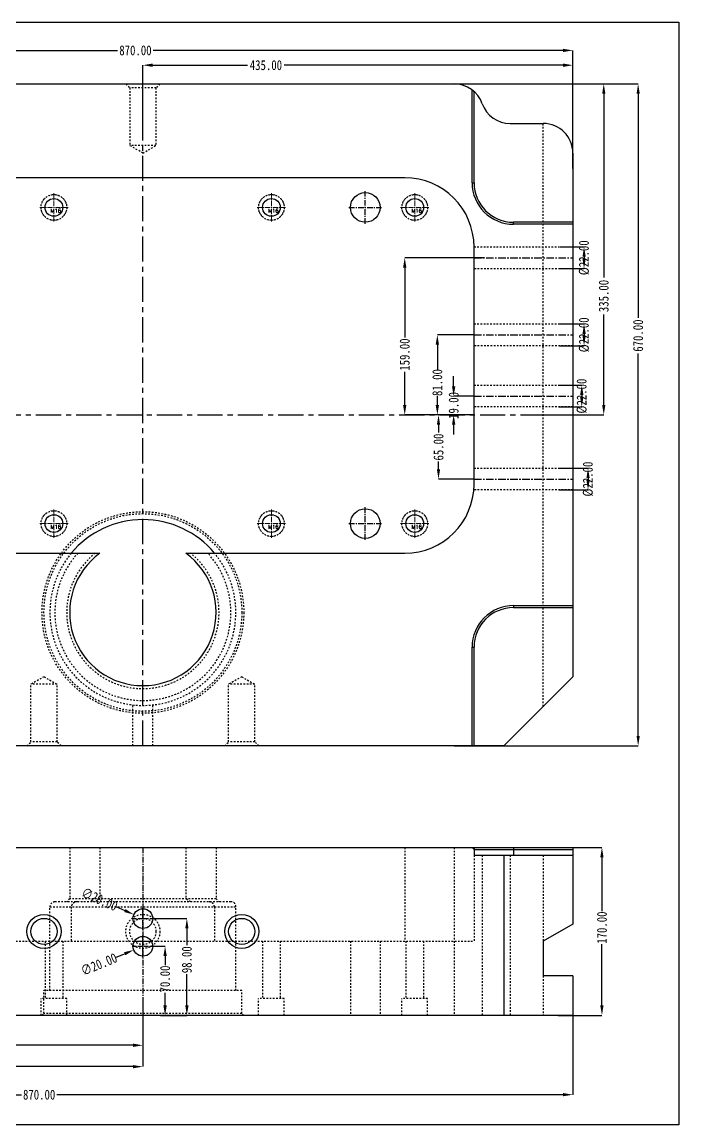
# Model space of a CAD drawing. Header units: millimetres. Extents: x -946 to 3963, y -10008 to 1396.
# Drawn here: x 1748 to 2413, y -5948 to -4831 of the extents above; entities that cross this region are included whole.
import ezdxf

# ---------------------------------------------------------------- set-up
doc = ezdxf.new("R2010")
doc.units = ezdxf.units.MM
doc.header["$LTSCALE"] = 16.335
doc.header["$PDMODE"] = 3
doc.header["$PDSIZE"] = 0.3125
doc.linetypes.add('CENTER', pattern=[0.6, 0.375, -0.075, 0.075, -0.075])
doc.linetypes.add('HIDDEN', pattern=[0.2, 0.1, -0.1])
doc.layers.get('0').update_dxf_attribs({"linetype": 'CONTINUOUS'})
doc.layers.get('Defpoints').update_dxf_attribs({"linetype": 'CONTINUOUS'})
doc.layers.add('DEFAULT_2', color=8, linetype='HIDDEN')
doc.layers.add('screw', color=33, linetype='CONTINUOUS', lineweight=13)
doc.styles.get("Standard").update_dxf_attribs({"font": 'txt', "width": 0.8})
doc.styles.add('TXT', font='txt.shx', dxfattribs={"bigfont": 'gbcbig.shx'})
doc.dimstyles.new('11', dxfattribs={"dimtxt": 10, "dimasz": 10, "dimexe": 0, "dimexo": 0, "dimgap": 0, "dimtad": 0, "dimzin": 0, "dimdsep": 46, "dimtxsty": 'Standard', "dimcen": 0, "dimclrd": 4, "dimclre": 4, "dimclrt": 6, "dimazin": 0, "dimtfac": 1, "dimtofl": 0, "dimtmove": 0, "dimatfit": 3, "dimfxl": 0, "dimtolj": 1, "dimtzin": 0, "dimarcsym": 0})

# ---------------------------------------------------------------- blocks, each defined once
blk = doc.blocks.new('*D379')
at = {"color": 4, "lineweight": -2}
for p, q in [((1881.6, -5766.8), (1893.1, -5766.8)), ((1893.1, -5776.8), (1893.1, -5786)), ((1893.1, -5826.8), (1893.1, -5814)), ((1888.3, -5836.8), (1893.1, -5836.8))]:
    blk.add_line(p, q, dxfattribs=at)
at = {"color": 4}
for points in [[(1891.4, -5776.8), (1894.8, -5776.8), (1893.1, -5766.8)], [(1891.4, -5826.8), (1894.8, -5826.8), (1893.1, -5836.8)]]:
    blk.add_solid(points, dxfattribs=at)
at = {"layer": 'Defpoints', "color": 0}
for p in [(1881.6, -5766.8), (1888.3, -5836.8), (1893.1, -5836.8)]:
    blk.add_point(p, dxfattribs=at)
at = {"color": 6, "insert": (1893.1, -5800), "char_height": 10, "attachment_point": 5, "rotation": 90}
blk.add_mtext('\\A1;70.00', dxfattribs=at)
blk = doc.blocks.new('*D380')
at = {"color": 4, "lineweight": -2}
for p, q in [((1881.6, -5738.8), (1915.1, -5738.8)), ((1915.1, -5748.8), (1915.1, -5765.8)), ((1915.1, -5826.8), (1915.1, -5795.2)), ((1893.1, -5836.8), (1915.1, -5836.8))]:
    blk.add_line(p, q, dxfattribs=at)
at = {"color": 4}
for points in [[(1913.5, -5748.8), (1916.8, -5748.8), (1915.1, -5738.8)], [(1913.5, -5826.8), (1916.8, -5826.8), (1915.1, -5836.8)]]:
    blk.add_solid(points, dxfattribs=at)
at = {"layer": 'Defpoints', "color": 0}
for p in [(1881.6, -5738.8), (1893.1, -5836.8), (1915.1, -5836.8)]:
    blk.add_point(p, dxfattribs=at)
at = {"color": 6, "insert": (1915.1, -5780.5), "char_height": 10, "attachment_point": 5, "rotation": 90}
blk.add_mtext('\\A1;98.00', dxfattribs=at)
blk = doc.blocks.new('*D381')
at = {"color": 4, "lineweight": -2}
for p, q in [((1870.6, -5824.8), (1870.6, -5867.1)), ((1568.6, -5836.8), (1568.6, -5867.1)), ((1578.6, -5867.1), (1700.8, -5867.1)), ((1860.6, -5867.1), (1736.8, -5867.1))]:
    blk.add_line(p, q, dxfattribs=at)
at = {"color": 4}
for points in [[(1578.6, -5865.4), (1578.6, -5868.8), (1568.6, -5867.1)], [(1860.6, -5865.4), (1860.6, -5868.8), (1870.6, -5867.1)]]:
    blk.add_solid(points, dxfattribs=at)
at = {"layer": 'Defpoints', "color": 0}
for p in [(1870.6, -5824.8), (1568.6, -5836.8), (1870.6, -5867.1)]:
    blk.add_point(p, dxfattribs=at)
at = {"color": 6, "insert": (1718.8, -5867.1), "char_height": 10, "attachment_point": 5}
blk.add_mtext('\\A1;302.00', dxfattribs=at)
blk = doc.blocks.new('*D382')
at = {"color": 4, "lineweight": -2}
for start, end in [(116.9638, 131.5406), (162.9763, 171.0362)]:
    blk.add_arc((1568.6, -5836.8), 64, start, end, dxfattribs=at)
at = {"color": 4}
for points in [[(1539, -5778.3), (1540.3, -5781.4), (1548.9, -5776)], [(1507.1, -5827), (1503.8, -5826.7), (1504.6, -5836.8)]]:
    blk.add_solid(points, dxfattribs=at)
at = {"layer": 'Defpoints', "color": 0}
for p in [(1535.5, -5734.8), (1525.8, -5789.3), (1435.6, -5836.8), (1568.6, -5836.8), (2305.6, -5836.8)]:
    blk.add_point(p, dxfattribs=at)
at = {"color": 6, "insert": (1514.8, -5802.2), "char_height": 10, "attachment_point": 5, "rotation": 57.2585}
blk.add_mtext('\\A1;72.00°', dxfattribs=at)
blk = doc.blocks.new('*D384')
at = {"color": 4, "lineweight": -2}
for p, q in [((2297.6, -5666.8), (2335, -5666.8)), ((2335, -5676.8), (2335, -5731.3)), ((2335, -5826.8), (2335, -5764.6)), ((2290.7, -5836.8), (2335, -5836.8))]:
    blk.add_line(p, q, dxfattribs=at)
at = {"color": 4}
for points in [[(2333.3, -5676.8), (2336.6, -5676.8), (2335, -5666.8)], [(2333.3, -5826.8), (2336.6, -5826.8), (2335, -5836.8)]]:
    blk.add_solid(points, dxfattribs=at)
at = {"layer": 'Defpoints', "color": 0}
for p in [(2297.6, -5666.8), (2290.7, -5836.8), (2335, -5836.8)]:
    blk.add_point(p, dxfattribs=at)
at = {"color": 6, "insert": (2335, -5748), "char_height": 10, "attachment_point": 5, "rotation": 90}
blk.add_mtext('\\A1;170.00', dxfattribs=at)
blk = doc.blocks.new('screw_m16_i')
at = {"layer": 'screw', "color": 1, "linetype": 'CENTER', "ltscale": 0.808571}
for p, q in [((0, -14.3), (0, 14.3)), ((-14.3, 0), (14.3, 0))]:
    blk.add_line(p, q, dxfattribs=at)
at = {"layer": 'screw', "color": 8, "linetype": 'HIDDEN', "ltscale": 0.808571}
blk.add_circle((0, 0), 13, dxfattribs=at)
at = {"layer": 'screw'}
blk.add_circle((0, 0), 9, dxfattribs=at)
at = {"layer": 'screw', "color": 6, "style": 'TXT'}
blk.add_text('M16', height=3.9, dxfattribs=at).set_placement((-3.38, -5.2))
blk = doc.blocks.new('*D386')
at = {"color": 4, "lineweight": -2}
for p, q in [((2166.9, -4894), (2336.8, -4894)), ((2336.8, -4904), (2336.8, -5090.1)), ((2336.8, -5219), (2336.8, -5127.4)), ((2255.2, -5229), (2336.8, -5229))]:
    blk.add_line(p, q, dxfattribs=at)
at = {"color": 4}
for points in [[(2335.2, -4904), (2338.5, -4904), (2336.8, -4894)], [(2335.2, -5219), (2338.5, -5219), (2336.8, -5229)]]:
    blk.add_solid(points, dxfattribs=at)
at = {"layer": 'Defpoints', "color": 0}
for p in [(2166.9, -4894), (2255.2, -5229), (2336.8, -5229)]:
    blk.add_point(p, dxfattribs=at)
at = {"color": 6, "insert": (2336.8, -5108.7), "char_height": 10, "attachment_point": 5, "rotation": 90}
blk.add_mtext('\\A1;335.00', dxfattribs=at)
blk = doc.blocks.new('*D387')
at = {"color": 4, "lineweight": -2}
for p, q in [((2185.6, -4894), (2371.6, -4894)), ((2371.6, -4904), (2371.6, -5130.8)), ((2371.6, -5554), (2371.6, -5166.8)), ((2185.6, -5564), (2371.6, -5564))]:
    blk.add_line(p, q, dxfattribs=at)
at = {"color": 4}
for points in [[(2370, -4904), (2373.3, -4904), (2371.6, -4894)], [(2370, -5554), (2373.3, -5554), (2371.6, -5564)]]:
    blk.add_solid(points, dxfattribs=at)
at = {"layer": 'Defpoints', "color": 0}
for p in [(2185.6, -4894), (2185.6, -5564), (2371.6, -5564)]:
    blk.add_point(p, dxfattribs=at)
at = {"color": 6, "insert": (2371.6, -5148.8), "char_height": 10, "attachment_point": 5, "rotation": 90}
blk.add_mtext('\\A1;670.00', dxfattribs=at)
blk = doc.blocks.new('*D388')
at = {"color": 4, "lineweight": -2}
for p, q in [((1870.6, -4927.2), (1870.6, -4875.1)), ((1880.6, -4875.1), (1976.4, -4875.1)), ((2295.6, -4875.1), (2013.7, -4875.1)), ((2305.6, -4979.8), (2305.6, -4875.1))]:
    blk.add_line(p, q, dxfattribs=at)
at = {"color": 4}
for points in [[(1880.6, -4873.4), (1880.6, -4876.8), (1870.6, -4875.1)], [(2295.6, -4873.4), (2295.6, -4876.8), (2305.6, -4875.1)]]:
    blk.add_solid(points, dxfattribs=at)
at = {"layer": 'Defpoints', "color": 0}
for p in [(1870.6, -4875.1), (1870.6, -4927.2), (2305.6, -4979.8)]:
    blk.add_point(p, dxfattribs=at)
at = {"color": 6, "insert": (1995.1, -4875.1), "char_height": 10, "attachment_point": 5}
blk.add_mtext('\\A1;435.00', dxfattribs=at)
blk = doc.blocks.new('*D389')
at = {"color": 4, "lineweight": -2}
for p, q in [((1435.6, -4979.8), (1435.6, -4860.1)), ((1445.6, -4860.1), (1845.1, -4860.1)), ((2295.6, -4860.1), (1881.1, -4860.1)), ((2305.6, -4979.8), (2305.6, -4860.1))]:
    blk.add_line(p, q, dxfattribs=at)
at = {"color": 4}
for points in [[(1445.6, -4858.5), (1445.6, -4861.8), (1435.6, -4860.1)], [(2295.6, -4858.5), (2295.6, -4861.8), (2305.6, -4860.1)]]:
    blk.add_solid(points, dxfattribs=at)
at = {"layer": 'Defpoints', "color": 0}
for p in [(1435.6, -4860.1), (1435.6, -4979.8), (2305.6, -4979.8)]:
    blk.add_point(p, dxfattribs=at)
at = {"color": 6, "insert": (1863.1, -4860.1), "char_height": 10, "attachment_point": 5}
blk.add_mtext('\\A1;870.00', dxfattribs=at)
blk = doc.blocks.new('*D395')
at = {"color": 4, "lineweight": -2}
for p, q in [((2292, -5137), (2316.9, -5137)), ((2316.9, -5147), (2316.9, -5149)), ((2292, -5159), (2316.9, -5159))]:
    blk.add_line(p, q, dxfattribs=at)
at = {"color": 4}
for points in [[(2315.3, -5147), (2318.6, -5147), (2316.9, -5137)], [(2315.3, -5149), (2318.6, -5149), (2316.9, -5159)]]:
    blk.add_solid(points, dxfattribs=at)
at = {"layer": 'Defpoints', "color": 0}
for p in [(2292, -5137), (2292, -5159), (2316.9, -5159)]:
    blk.add_point(p, dxfattribs=at)
at = {"color": 6, "insert": (2316.9, -5148), "char_height": 10, "attachment_point": 5, "rotation": 90}
blk.add_mtext('\\A1;%%c22.00', dxfattribs=at)
blk = doc.blocks.new('*D396')
at = {"color": 4, "lineweight": -2}
for p, q in [((2291, -5199), (2314.6, -5199)), ((2314.6, -5209), (2314.6, -5211)), ((2291, -5221), (2314.6, -5221))]:
    blk.add_line(p, q, dxfattribs=at)
at = {"color": 4}
for points in [[(2312.9, -5209), (2316.3, -5209), (2314.6, -5199)], [(2312.9, -5211), (2316.3, -5211), (2314.6, -5221)]]:
    blk.add_solid(points, dxfattribs=at)
at = {"layer": 'Defpoints', "color": 0}
for p in [(2291, -5199), (2291, -5221), (2314.6, -5221)]:
    blk.add_point(p, dxfattribs=at)
at = {"color": 6, "insert": (2314.6, -5210), "char_height": 10, "attachment_point": 5, "rotation": 90}
blk.add_mtext('\\A1;%%c22.00', dxfattribs=at)
blk = doc.blocks.new('*D397')
at = {"color": 4, "lineweight": -2}
for p, q in [((2291.4, -5283), (2320.9, -5283)), ((2320.9, -5293), (2320.9, -5295)), ((2291.4, -5305), (2320.9, -5305))]:
    blk.add_line(p, q, dxfattribs=at)
at = {"color": 4}
for points in [[(2319.3, -5293), (2322.6, -5293), (2320.9, -5283)], [(2319.3, -5295), (2322.6, -5295), (2320.9, -5305)]]:
    blk.add_solid(points, dxfattribs=at)
at = {"layer": 'Defpoints', "color": 0}
for p in [(2291.4, -5283), (2291.4, -5305), (2320.9, -5305)]:
    blk.add_point(p, dxfattribs=at)
at = {"color": 6, "insert": (2320.9, -5294), "char_height": 10, "attachment_point": 5, "rotation": 90}
blk.add_mtext('\\A1;%%c22.00', dxfattribs=at)
blk = doc.blocks.new('*D398')
at = {"color": 4, "lineweight": -2}
for p, q in [((2292.7, -5059), (2316.9, -5059)), ((2316.9, -5069), (2316.9, -5071)), ((2292.7, -5081), (2316.9, -5081))]:
    blk.add_line(p, q, dxfattribs=at)
at = {"color": 4}
for points in [[(2315.3, -5069), (2318.6, -5069), (2316.9, -5059)], [(2315.3, -5071), (2318.6, -5071), (2316.9, -5081)]]:
    blk.add_solid(points, dxfattribs=at)
at = {"layer": 'Defpoints', "color": 0}
for p in [(2292.7, -5059), (2292.7, -5081), (2316.9, -5081)]:
    blk.add_point(p, dxfattribs=at)
at = {"color": 6, "insert": (2316.9, -5070), "char_height": 10, "attachment_point": 5, "rotation": 90}
blk.add_mtext('\\A1;%%c22.00', dxfattribs=at)
blk = doc.blocks.new('*D410')
at = {"color": 4, "lineweight": -2}
for p, q in [((2185, -5200), (2185, -5190)), ((2205.6, -5210), (2185, -5210)), ((2205.6, -5229), (2185, -5229)), ((2185, -5239), (2185, -5249))]:
    blk.add_line(p, q, dxfattribs=at)
at = {"color": 4}
for points in [[(2183.3, -5200), (2186.7, -5200), (2185, -5210)], [(2183.3, -5239), (2186.7, -5239), (2185, -5229)]]:
    blk.add_solid(points, dxfattribs=at)
at = {"layer": 'Defpoints', "color": 0}
for p in [(2205.6, -5210), (2185, -5229), (2205.6, -5229)]:
    blk.add_point(p, dxfattribs=at)
at = {"color": 6, "insert": (2185, -5219.5), "char_height": 10, "attachment_point": 5, "rotation": 90}
blk.add_mtext('\\A1;19.00', dxfattribs=at)
blk = doc.blocks.new('*D411')
at = {"color": 4, "lineweight": -2}
for p, q in [((2205.6, -5148), (2168.5, -5148)), ((2168.5, -5158), (2168.5, -5183)), ((2168.5, -5219), (2168.5, -5209.6)), ((2205.6, -5229), (2168.5, -5229))]:
    blk.add_line(p, q, dxfattribs=at)
at = {"color": 4}
for points in [[(2166.8, -5158), (2170.2, -5158), (2168.5, -5148)], [(2166.8, -5219), (2170.2, -5219), (2168.5, -5229)]]:
    blk.add_solid(points, dxfattribs=at)
at = {"layer": 'Defpoints', "color": 0}
for p in [(2205.6, -5148), (2168.5, -5229), (2205.6, -5229)]:
    blk.add_point(p, dxfattribs=at)
at = {"color": 6, "insert": (2168.5, -5196.3), "char_height": 10, "attachment_point": 5, "rotation": 90}
blk.add_mtext('\\A1;81.00', dxfattribs=at)
blk = doc.blocks.new('*D412')
at = {"color": 4, "lineweight": -2}
for p, q in [((2216.2, -5070), (2135.5, -5070)), ((2135.5, -5080), (2135.5, -5150.7)), ((2135.5, -5219), (2135.5, -5185.4)), ((2205.6, -5229), (2135.5, -5229))]:
    blk.add_line(p, q, dxfattribs=at)
at = {"color": 4}
for points in [[(2133.8, -5080), (2137.2, -5080), (2135.5, -5070)], [(2133.8, -5219), (2137.2, -5219), (2135.5, -5229)]]:
    blk.add_solid(points, dxfattribs=at)
at = {"layer": 'Defpoints', "color": 0}
for p in [(2216.2, -5070), (2135.5, -5229), (2205.6, -5229)]:
    blk.add_point(p, dxfattribs=at)
at = {"color": 6, "insert": (2135.5, -5168), "char_height": 10, "attachment_point": 5, "rotation": 90}
blk.add_mtext('\\A1;159.00', dxfattribs=at)
blk = doc.blocks.new('*D413')
at = {"color": 4, "lineweight": -2}
for p, q in [((2205.6, -5229), (2169.7, -5229)), ((2169.7, -5239), (2169.7, -5247)), ((2169.7, -5284), (2169.7, -5276.3)), ((2205.6, -5294), (2169.7, -5294))]:
    blk.add_line(p, q, dxfattribs=at)
at = {"color": 4}
for points in [[(2168, -5239), (2171.3, -5239), (2169.7, -5229)], [(2168, -5284), (2171.3, -5284), (2169.7, -5294)]]:
    blk.add_solid(points, dxfattribs=at)
at = {"layer": 'Defpoints', "color": 0}
for p in [(2205.6, -5229), (2169.7, -5294), (2205.6, -5294)]:
    blk.add_point(p, dxfattribs=at)
at = {"color": 6, "insert": (2169.7, -5261.6), "char_height": 10, "attachment_point": 5, "rotation": 90}
blk.add_mtext('\\A1;65.00', dxfattribs=at)
blk = doc.blocks.new('*D450')
at = {"color": 4, "lineweight": -2}
for p, q in [((1435.6, -5816.8), (1435.6, -5888.7)), ((1870.6, -5846), (1870.6, -5888.7)), ((1445.6, -5888.7), (1593.8, -5888.7)), ((1860.6, -5888.7), (1631.2, -5888.7))]:
    blk.add_line(p, q, dxfattribs=at)
at = {"color": 4}
for points in [[(1445.6, -5887.1), (1445.6, -5890.4), (1435.6, -5888.7)], [(1860.6, -5887.1), (1860.6, -5890.4), (1870.6, -5888.7)]]:
    blk.add_solid(points, dxfattribs=at)
at = {"layer": 'Defpoints', "color": 0}
for p in [(1435.6, -5816.8), (1870.6, -5846), (1435.6, -5888.7)]:
    blk.add_point(p, dxfattribs=at)
at = {"color": 6, "insert": (1612.5, -5888.7), "char_height": 10, "attachment_point": 5}
blk.add_mtext('\\A1;435.00', dxfattribs=at)
blk = doc.blocks.new('*D451')
at = {"color": 4, "lineweight": -2}
for p, q in [((2305.6, -5816.8), (2305.6, -5917.1)), ((1435.6, -5836.8), (1435.6, -5917.1)), ((1445.6, -5917.1), (1747.7, -5917.1)), ((2295.6, -5917.1), (1783.7, -5917.1))]:
    blk.add_line(p, q, dxfattribs=at)
at = {"color": 4}
for points in [[(1445.6, -5915.4), (1445.6, -5918.7), (1435.6, -5917.1)], [(2295.6, -5915.4), (2295.6, -5918.7), (2305.6, -5917.1)]]:
    blk.add_solid(points, dxfattribs=at)
at = {"layer": 'Defpoints', "color": 0}
for p in [(2305.6, -5816.8), (1435.6, -5836.8), (2305.6, -5917.1)]:
    blk.add_point(p, dxfattribs=at)
at = {"color": 6, "insert": (1765.7, -5917.1), "char_height": 10, "attachment_point": 5}
blk.add_mtext('\\A1;870.00', dxfattribs=at)
blk = doc.blocks.new('*D452')
at = {"color": 4, "lineweight": -2}
blk.add_line((1843.2, -5726.6), (1852.4, -5730.7), dxfattribs=at)
at = {"color": 4}
blk.add_solid([(1853.1, -5729.2), (1851.7, -5732.2), (1861.5, -5734.8)], dxfattribs=at)
at = {"layer": 'Defpoints', "color": 0}
for p in [(1861.5, -5734.8), (1879.8, -5742.9)]:
    blk.add_point(p, dxfattribs=at)
at = {"color": 6, "insert": (1826.8, -5719.3), "char_height": 10, "attachment_point": 5, "rotation": 335.9133}
blk.add_mtext('\\A1;∅20.00', dxfattribs=at)
blk = doc.blocks.new('*D453')
at = {"color": 4, "lineweight": -2}
blk.add_line((1842.9, -5778.2), (1852.1, -5774.4), dxfattribs=at)
at = {"color": 4}
blk.add_solid([(1851.5, -5772.9), (1852.8, -5776), (1861.4, -5770.6)], dxfattribs=at)
at = {"layer": 'Defpoints', "color": 0}
for p in [(1861.4, -5770.6), (1879.9, -5763)]:
    blk.add_point(p, dxfattribs=at)
at = {"color": 6, "insert": (1826.2, -5785.1), "char_height": 10, "attachment_point": 5, "rotation": 22.3178}
blk.add_mtext('\\A1;∅20.00', dxfattribs=at)

msp = doc.modelspace()

# ---------------------------------------------------------------- linework, layer by layer
at = {"color": 7, "linetype": 'Continuous'}
for p, q in [((1555.63, -4894.045), (2185.63, -4894.045)), ((2203.63, -4994.045), (2203.63, -4900.045)), ((2205.63, -4994.045), (2205.63, -4901.684)), ((2242.199, -4934.045), (2275.63, -4934.045)), ((2305.63, -4964.045), (2305.63, -5494.045)), ((2135.63, -4989.045), (1645.63, -4989.045)), ((2203.63, -4994.045), (2205.63, -4994.045)), ((2305.63, -5034.045), (2245.63, -5034.045)), ((2245.63, -5036.045), (2245.63, -5034.045)), ((2305.63, -5036.045), (2245.63, -5036.045)), ((2205.63, -5299.045), (2205.63, -5059.045)), ((1645.63, -5369.045), (1827.232, -5369.045)), ((1914.028, -5369.045), (2135.63, -5369.045)), ((2245.63, -5422.045), (2305.63, -5422.045)), ((2245.63, -5422.045), (2245.63, -5424.045)), ((2245.63, -5424.045), (2305.63, -5424.045)), ((2203.63, -5464.045), (2205.63, -5464.045)), ((2203.63, -5564.045), (2203.63, -5464.045)), ((2205.63, -5564.045), (2205.63, -5464.045)), ((2305.63, -5494.045), (2235.63, -5564.045)), ((2235.63, -5564.045), (1505.63, -5564.045)), ((1435.63, -5666.847), (2305.63, -5666.847)), ((2205.63, -5668.847), (2203.63, -5666.847)), ((2205.63, -5668.847), (2305.63, -5668.847)), ((2205.63, -5668.847), (2205.63, -5674.847)), ((2245.63, -5666.847), (2245.63, -5674.847)), ((2305.63, -5666.847), (2305.63, -5744.526)), ((2305.63, -5674.847), (2205.63, -5674.847)), ((2235.63, -5674.847), (2235.63, -5836.847)), ((2305.63, -5744.526), (2275.63, -5761.847)), ((1862.194, -5761.647), (1879.066, -5761.647)), ((2275.63, -5761.847), (2275.63, -5796.847)), ((2305.63, -5796.847), (2275.63, -5796.847)), ((2305.63, -5796.847), (2305.63, -5836.847)), ((2305.63, -5836.847), (1435.63, -5836.847))]:
    msp.add_line(p, q, dxfattribs=at)
at = {"color": 1, "linetype": 'CENTER', "ltscale": 4.167248}
for p, q in [((1870.63, -5564.045), (1870.63, -4894.045)), ((1435.63, -5229.045), (2305.63, -5229.045))]:
    msp.add_line(p, q, dxfattribs=at)
at = {"color": 1, "linetype": 'CENTER', "ltscale": 0.932966}
for p, q in [((2095.63, -5035.545), (2095.63, -5002.545)), ((2079.13, -5019.045), (2112.13, -5019.045)), ((2095.63, -5355.545), (2095.63, -5322.545)), ((2079.13, -5339.045), (2112.13, -5339.045))]:
    msp.add_line(p, q, dxfattribs=at)
at = {"color": 1, "linetype": 'CENTER', "ltscale": 0.966298}
msp.add_line((1870.63, -5666.847), (1870.63, -5836.847), dxfattribs=at)
at = {"color": 1, "linetype": 'CENTER', "ltscale": 0.621977}
for p, q in [((1870.63, -5749.847), (1870.63, -5727.847)), ((1859.63, -5738.847), (1881.63, -5738.847)), ((1870.63, -5777.847), (1870.63, -5755.847)), ((1859.63, -5766.847), (1881.63, -5766.847))]:
    msp.add_line(p, q, dxfattribs=at)
msp.add_lwpolyline([(1012.392, -4831.428), (2412.871, -4831.428), (2412.871, -5947.71), (1012.392, -5947.71)], close=True)
at = {"color": 7, "linetype": 'Continuous'}
for centre, radius in [((1780.63, -5019.045), 9), ((2000.63, -5019.045), 9), ((2095.63, -5019.045), 15), ((2145.63, -5019.045), 9), ((2095.63, -5339.045), 15), ((1780.63, -5339.045), 9), ((2000.63, -5339.045), 9), ((2145.63, -5339.045), 9), ((1770.63, -5751.847), 17.25), ((1870.63, -5738.847), 10), ((1970.63, -5751.847), 17.25), ((1770.63, -5751.847), 13.25), ((1970.63, -5751.847), 13.25), ((1870.63, -5766.847), 10)]:
    msp.add_circle(centre, radius, dxfattribs=at)
for centre, radius, start, end in [((2185.63, -4924.045), 30, 19.471221, 90), ((2242.199, -4904.045), 30, 199.471221, 270), ((2275.63, -4964.045), 30, 0, 90), ((2135.63, -5059.045), 70, 0, 90), ((2245.63, -4994.045), 42, 180, 270), ((2245.63, -4994.045), 40, 180, 270), ((2135.63, -5299.045), 70, 270, 0), ((1870.63, -5429.045), 94.05, 39.63976, 140.36024), ((1870.63, -5429.045), 74.05, 125.878332, 54.121668), ((2245.63, -5464.045), 42, 90, 180), ((2245.63, -5464.045), 40, 90, 180)]:
    msp.add_arc(centre, radius, start, end, dxfattribs=at)
at = {"layer": 'DEFAULT_2', "color": 8, "linetype": 'HIDDEN'}
for p, q in [((1853.38, -4894.045), (1857.38, -4898.045)), ((1857.38, -4898.045), (1857.38, -4956.395)), ((1883.88, -4898.045), (1857.38, -4898.045)), ((1887.88, -4894.045), (1883.88, -4898.045)), ((1883.88, -4898.045), (1883.88, -4956.395)), ((2275.63, -5524.045), (2275.63, -4934.045)), ((1883.88, -4956.395), (1857.38, -4956.395)), ((1870.63, -4964.045), (1857.38, -4956.395)), ((1870.63, -4964.045), (1883.88, -4956.395)), ((2205.63, -5059.044), (2305.63, -5059.044)), ((2305.63, -5081.045), (2205.63, -5081.045)), ((2205.63, -5137.035), (2305.63, -5137.035)), ((2305.63, -5159.035), (2205.63, -5159.035)), ((2205.63, -5199.035), (2305.63, -5199.035)), ((2305.63, -5221.035), (2205.63, -5221.035)), ((2205.63, -5283.035), (2305.63, -5283.035)), ((2305.63, -5305.035), (2205.63, -5305.035)), ((1770.63, -5494.045), (1757.38, -5501.694)), ((1783.88, -5501.694), (1757.38, -5501.694)), ((1757.38, -5560.045), (1757.38, -5501.694)), ((1770.63, -5494.045), (1783.88, -5501.694)), ((1783.88, -5560.045), (1783.88, -5501.694)), ((1970.63, -5494.045), (1957.38, -5501.694)), ((1983.88, -5501.694), (1957.38, -5501.694)), ((1957.38, -5560.045), (1957.38, -5501.694)), ((1970.63, -5494.045), (1983.88, -5501.694)), ((1983.88, -5560.045), (1983.88, -5501.694)), ((1860.63, -5564.045), (1860.63, -5522.561)), ((1880.63, -5564.045), (1880.63, -5522.561)), ((1753.38, -5564.045), (1757.38, -5560.045)), ((1783.88, -5560.045), (1757.38, -5560.045)), ((1787.88, -5564.045), (1783.88, -5560.045)), ((1953.38, -5564.045), (1957.38, -5560.045)), ((1983.88, -5560.045), (1957.38, -5560.045)), ((1987.88, -5564.045), (1983.88, -5560.045)), ((1796.58, -5666.847), (1796.58, -5718.846)), ((1827.232, -5666.847), (1827.232, -5718.847)), ((1914.028, -5666.847), (1914.028, -5718.847)), ((1944.68, -5666.847), (1944.68, -5718.847)), ((2135.63, -5666.847), (2135.63, -5761.647)), ((2185.63, -5666.847), (2185.63, -5836.847)), ((2205.63, -5666.847), (2205.63, -5668.847)), ((2205.63, -5674.847), (2205.63, -5761.647)), ((2213.914, -5674.847), (2213.914, -5836.847)), ((2242.199, -5674.847), (2242.199, -5836.847)), ((2275.63, -5674.847), (2275.63, -5761.847)), ((1959.679, -5721.847), (1781.581, -5721.847)), ((1796.58, -5718.846), (1793.579, -5721.847)), ((1944.68, -5718.847), (1796.58, -5718.846)), ((1944.68, -5718.847), (1947.679, -5721.847)), ((1776.58, -5726.847), (1964.68, -5726.847)), ((1776.58, -5811.747), (1776.58, -5726.847)), ((1798.205, -5726.847), (1798.205, -5761.647)), ((1943.055, -5726.847), (1943.055, -5761.647)), ((1964.68, -5811.747), (1964.68, -5726.847)), ((1575.63, -5761.647), (1862.194, -5761.647)), ((1771.63, -5761.647), (1771.63, -5819.847)), ((1789.63, -5761.647), (1789.63, -5819.847)), ((1879.066, -5761.647), (2205.63, -5761.647)), ((1991.63, -5761.647), (1991.63, -5819.847)), ((2009.63, -5761.647), (2009.63, -5819.847)), ((2080.63, -5761.647), (2080.63, -5836.847)), ((2110.63, -5761.647), (2110.63, -5836.847)), ((2136.63, -5761.647), (2136.63, -5819.847)), ((2154.63, -5761.647), (2154.63, -5819.847)), ((2275.63, -5796.847), (2275.63, -5836.847)), ((1970.68, -5811.747), (1770.58, -5811.747)), ((1770.58, -5834.847), (1770.58, -5811.747)), ((1970.68, -5834.847), (1970.68, -5811.747)), ((1793.63, -5819.847), (1767.63, -5819.847)), ((1767.63, -5836.847), (1767.63, -5819.847)), ((1793.63, -5836.847), (1793.63, -5819.847)), ((2013.63, -5819.847), (1987.63, -5819.847)), ((1987.63, -5836.847), (1987.63, -5819.847)), ((2013.63, -5836.847), (2013.63, -5819.847)), ((2158.63, -5819.847), (2132.63, -5819.847)), ((2132.63, -5836.847), (2132.63, -5819.847)), ((2158.63, -5836.847), (2158.63, -5819.847)), ((1768.58, -5836.847), (1770.58, -5834.847)), ((1970.68, -5834.847), (1770.58, -5834.847)), ((1972.68, -5836.847), (1970.68, -5834.847))]:
    msp.add_line(p, q, dxfattribs=at)
at = {"layer": 'DEFAULT_2', "color": 1, "linetype": 'CENTER', "ltscale": 1.243955}
for p, q in [((2205.63, -5070.049), (2305.63, -5070.049)), ((2205.63, -5148.04), (2305.63, -5148.04)), ((2205.63, -5210.04), (2305.63, -5210.04)), ((2205.63, -5294.04), (2305.63, -5294.04))]:
    msp.add_line(p, q, dxfattribs=at)
at = {"layer": 'DEFAULT_2', "color": 8, "linetype": 'HIDDEN'}
for centre, radius in [((1780.63, -5019.045), 13), ((2000.63, -5019.045), 13), ((2145.63, -5019.045), 13), ((1780.63, -5339.045), 13), ((1870.63, -5429.045), 102.05), ((1870.63, -5429.045), 100.05), ((2000.63, -5339.045), 13), ((2145.63, -5339.045), 13), ((1870.63, -5751.847), 17.25), ((1870.63, -5751.847), 13.25)]:
    msp.add_circle(centre, radius, dxfattribs=at)
for centre, radius, start, end in [((1870.63, -5429.045), 94.05, 140.36024, 39.63976), ((1870.63, -5429.045), 89.05, 137.640613, 42.359387), ((1870.629, -5429.047), 77.05, 128.853192, 51.145901), ((1781.58, -5726.847), 5, 90, 180), ((1924.108, -5883.98), 191.452, 120.398253, 122.128296), ((1817.135, -5884.007), 191.484, 57.871849, 59.601601), ((1959.68, -5726.847), 5, 0, 90)]:
    msp.add_arc(centre, radius, start, end, dxfattribs=at)
for points, knots in [([(1804.828, -5721.847), (1804.066, -5721.847), (1802.533, -5722.037), (1800.401, -5722.94), (1798.973, -5724.298), (1798.323, -5725.696), (1798.205, -5726.465), (1798.205, -5726.847)], [0, 0, 0, 0, 0.25008474, 0.49993594, 0.74924934, 0.87469863, 1, 1, 1, 1]), ([(1943.055, -5726.847), (1943.055, -5726.465), (1942.937, -5725.696), (1942.287, -5724.298), (1940.859, -5722.94), (1938.727, -5722.037), (1937.194, -5721.847), (1936.432, -5721.847)], [0, 0, 0, 0, 0.12530137, 0.25075066, 0.50006406, 0.74991526, 1, 1, 1, 1])]:
    msp.add_open_spline(points, degree=3, knots=knots, dxfattribs=at)

# ---------------------------------------------------------------- block references
at = {"layer": 'screw'}
for p in [(1780.63, -5019.045), (2000.63, -5019.045), (2145.63, -5019.045), (1780.63, -5339.045), (2000.63, -5339.045), (2145.63, -5339.045)]:
    msp.add_blockref('screw_m16_i', p, dxfattribs=at)

# ---------------------------------------------------------------- dimensions: what is measured, and where the dimension line sits
for base, p1, p2, picture, middle in [((1435.63, -4860.124), (2305.63, -4979.8), (1435.63, -4979.8), '*D389', (1863.078, -4860.124)), ((1870.63, -4875.09), (2305.63, -4979.8), (1870.63, -4927.22), '*D388', (1995.07, -4875.09)), ((1435.63, -5888.742), (1870.63, -5845.951), (1435.63, -5816.847), '*D450', (1612.487, -5888.742)), ((2305.63, -5917.083), (1435.63, -5836.847), (2305.63, -5816.847), '*D451', (1765.697, -5917.083)), ((1870.63, -5867.109), (1568.63, -5836.847), (1870.63, -5824.793), '*D381', (1718.819, -5867.109))]:
    dim = msp.add_linear_dim(base=base, p1=p1, p2=p2, dimstyle='11')
    dim.commit()
    dim.dimension.update_dxf_attribs({"geometry": picture, "text_midpoint": middle, "dimtype": 160})
for base, p1, p2, picture, middle in [((2336.841, -5229.045), (2166.949, -4894.045), (2255.239, -5229.045), '*D386', (2336.841, -5108.733)), ((2371.622, -5564.045), (2185.63, -4894.045), (2185.63, -5564.045), '*D387', (2371.622, -5148.834)), ((2135.507, -5229.045), (2216.218, -5070.049), (2205.63, -5229.045), '*D412', (2135.507, -5168.036)), ((2168.4981, -5229.0445), (2205.63, -5148.0397), (2205.63, -5229.0445), '*D411', (2168.4981, -5196.2925)), ((2184.9937, -5229.0445), (2205.63, -5210.0397), (2205.63, -5229.0445), '*D410', (2184.9937, -5219.5421)), ((2169.6763, -5294.0397), (2205.63, -5229.0445), (2205.63, -5294.0397), '*D413', (2169.6763, -5261.6356)), ((2334.958, -5836.847), (2297.608, -5666.847), (2290.747, -5836.847), '*D384', (2334.958, -5747.97)), ((1915.126, -5836.847), (1881.63, -5738.847), (1893.106, -5836.847), '*D380', (1915.126, -5780.501)), ((1893.106, -5836.847), (1881.63, -5766.847), (1888.284, -5836.847), '*D379', (1893.106, -5800.006))]:
    dim = msp.add_linear_dim(base=base, p1=p1, p2=p2, angle=90, dimstyle='11')
    dim.commit()
    dim.dimension.update_dxf_attribs({"geometry": picture, "text_midpoint": middle, "dimtype": 160})
for base, p1, p2, picture, middle in [((2316.949, -5081.045), (2292.71, -5059.044), (2292.71, -5081.045), '*D398', (2316.949, -5070.044)), ((2316.941, -5159.035), (2292.038, -5137.035), (2292.038, -5159.035), '*D395', (2316.941, -5148.035)), ((2314.617, -5221.035), (2291.042, -5199.035), (2291.042, -5221.035), '*D396', (2314.617, -5210.035)), ((2320.935, -5305.035), (2291.384, -5283.035), (2291.384, -5305.035), '*D397', (2320.935, -5294.035))]:
    dim = msp.add_linear_dim(base=base, p1=p1, p2=p2, angle=90, text='%%c<>', dimstyle='11')
    dim.commit()
    dim.dimension.update_dxf_attribs({"geometry": picture, "text_midpoint": middle, "dimtype": 160})
for p1, p2, picture, middle in [((1879.759, -5742.928), (1861.501, -5734.765), '*D452', (1826.809, -5719.257)), ((1879.881, -5763.049), (1861.379, -5770.644), '*D453', (1826.226, -5785.074))]:
    dim = msp.add_diameter_dim_2p(p1=p1, p2=p2, dimstyle='11')
    dim.commit()
    dim.dimension.update_dxf_attribs({"geometry": picture, "text_midpoint": middle})
dim = msp.add_angular_dim_2l(base=(1525.816, -5789.297), line1=((2305.63, -5836.847), (1435.63, -5836.847)), line2=((1535.488, -5734.847), (1568.63, -5836.847)), dimstyle='11')
dim.commit()
dim.dimension.update_dxf_attribs({"geometry": '*D382', "text_midpoint": (1514.812, -5802.241), "dimtype": 162})

doc.saveas('drawing.dxf')
